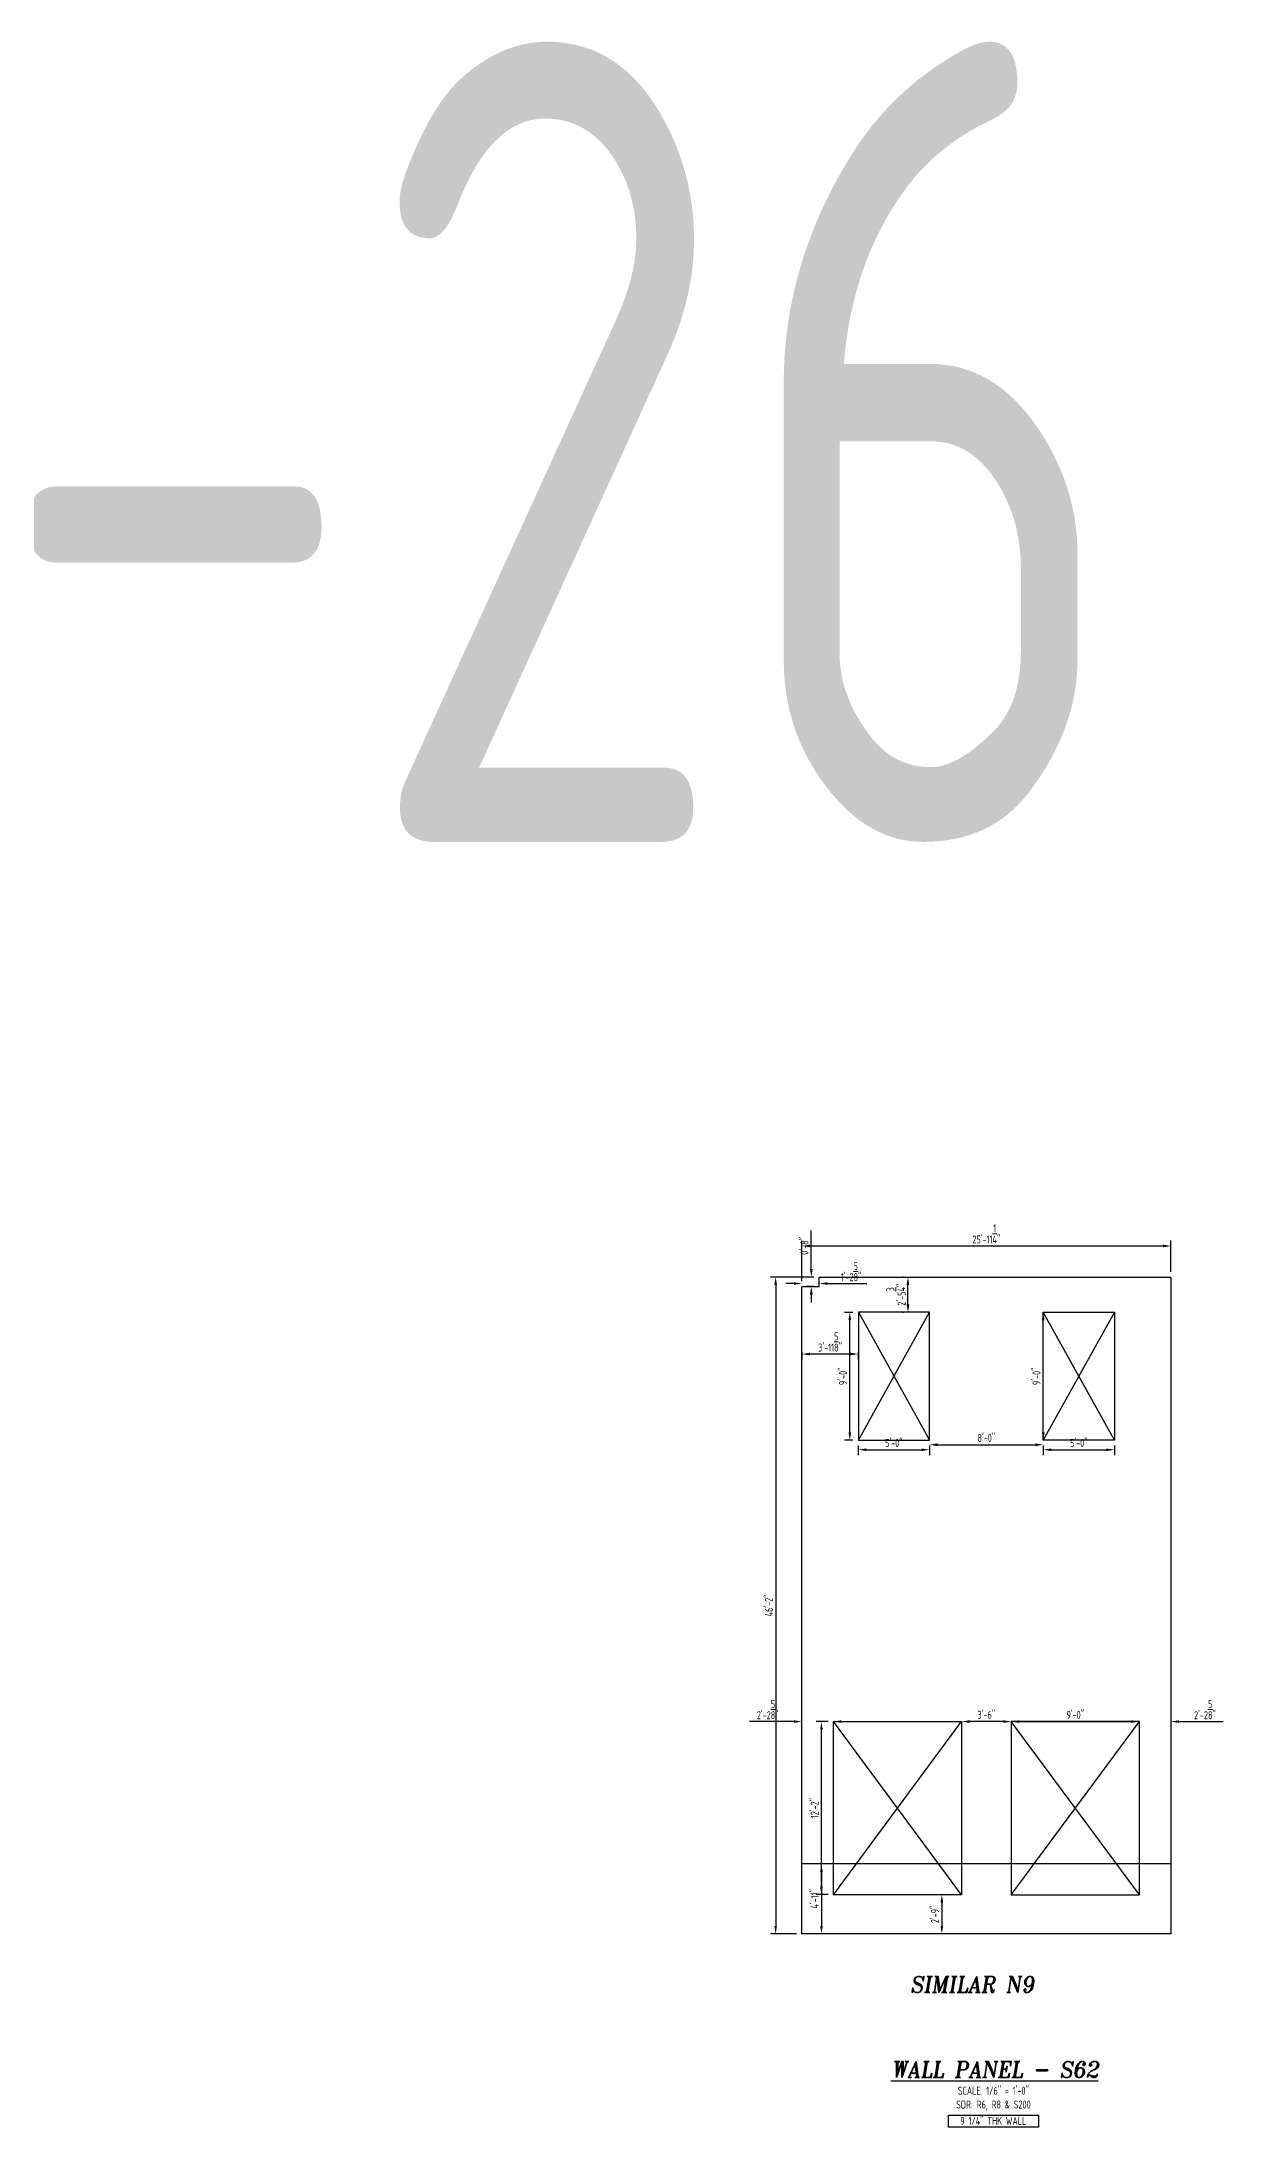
# Model space of a CAD drawing. Header units: inches. Extents: x 10095 to 38568, y -2433 to 4174.
# Drawn here: x 23816 to 24814, y 1156 to 2915 of the extents above; entities that cross this region are included whole.
import ezdxf
from ezdxf.enums import TextEntityAlignment as Align

# ---------------------------------------------------------------- set-up
doc = ezdxf.new("R2010")
doc.units = ezdxf.units.IN
doc.header["$MEASUREMENT"] = 0
doc.layers.get('0').update_dxf_attribs({"linetype": 'CONTINUOUS'})
doc.layers.get('Defpoints').update_dxf_attribs({"linetype": 'CONTINUOUS'})
for name, color, linetype in [('0-25', 7, 'CONTINUOUS'), ('0-35', 3, 'CONTINUOUS'), ('0-35TEXT', 3, 'CONTINUOUS'), ('0-50', 10, 'CONTINUOUS'), ('BAR-LBL', 2, 'CONTINUOUS'), ('Hatch', 253, 'CONTINUOUS')]:
    doc.layers.add(name, color=color, linetype=linetype)
doc.layers.add('COVER', color=6, linetype='CONTINUOUS', lineweight=0, plot=False)
doc.styles.add('AR', font='ARCHQUIK.shx', dxfattribs={"width": 0.8})
doc.styles.add('ROMANT', font='romant')
doc.dimstyles.new('CADS_DIM_48', dxfattribs={"dimscale": 48, "dimtxt": 0.09375, "dimasz": 0.09375, "dimexe": 0.0625, "dimexo": 0.0625, "dimgap": 0.09375, "dimtad": 0, "dimtih": 1, "dimtoh": 1, "dimzin": 1, "dimdsep": 46, "dimlunit": 4, "dimtxsty": 'AR', "dimblk": 'CLOSED', "dimcen": 0.1875, "dimadec": 0, "dimazin": 0, "dimtfac": 1, "dimtofl": 0, "dimtmove": 0, "dimatfit": 1, "dimldrblk": 'DOTBLANK', "dimfxl": 1, "dimtzin": 0, "dimarcsym": 0})

# ---------------------------------------------------------------- blocks, each defined once
blk = doc.blocks.new('*D136')
at = {"layer": 'COVER', "color": 0, "lineweight": -2, "transparency": 16777216}
for p, q in [((24450, 1867.4), (24443.2, 1867.4)), ((24456.7, 1869.4), (24456.7, 1871.9)), ((24471.3, 1869.4), (24471.3, 1871.9)), ((24478.1, 1867.4), (24511.5, 1867.4))]:
    blk.add_line(p, q, dxfattribs=at)
at = {"layer": 'COVER', "color": 0, "transparency": 16777216}
for points in [[(24450, 1868.5), (24450, 1866.3), (24456.7, 1867.4)], [(24478.1, 1868.5), (24478.1, 1866.3), (24471.3, 1867.4)]]:
    blk.add_solid(points, dxfattribs=at)
at = {"layer": 'Defpoints', "color": 0, "transparency": 16777216}
for p in [(24456.7, 1864.9), (24471.3, 1867.4), (24471.3, 1864.9)]:
    blk.add_point(p, dxfattribs=at)
at = {"layer": 'COVER', "color": 0, "transparency": 16777216, "insert": (24498.2, 1877.5), "char_height": 6.75, "attachment_point": 5, "style": 'AR'}
blk.add_mtext('1\'-2{\\H1.000000x;\\S5/8;}"', dxfattribs=at)
blk = doc.blocks.new('_DotBlank')
at = {"layer": '0-35', "color": 0, "lineweight": -2}
blk.add_line((-0.5, 0), (-1, 0), dxfattribs=at)
blk.add_circle((0, 0), 0.5, dxfattribs=at)
blk = doc.blocks.new('*D137')
at = {"layer": 'COVER', "color": 0, "lineweight": -2, "transparency": 16777216}
for p, q in [((24464.6, 1879.6), (24464.6, 1912.1)), ((24466.8, 1872.9), (24460.1, 1872.9)), ((24466.8, 1864.9), (24460.1, 1864.9)), ((24464.6, 1858.1), (24464.6, 1851.4))]:
    blk.add_line(p, q, dxfattribs=at)
at = {"layer": 'COVER', "color": 0, "transparency": 16777216}
for points in [[(24463.5, 1879.6), (24465.8, 1879.6), (24464.6, 1872.9)], [(24463.5, 1858.1), (24465.8, 1858.1), (24464.6, 1864.9)]]:
    blk.add_solid(points, dxfattribs=at)
at = {"layer": 'Defpoints', "color": 0, "transparency": 16777216}
for p in [(24464.6, 1872.9), (24471.3, 1872.9), (24471.3, 1864.9)]:
    blk.add_point(p, dxfattribs=at)
at = {"layer": 'COVER', "color": 0, "transparency": 16777216, "insert": (24458.9, 1899.2), "char_height": 6.75, "attachment_point": 5, "rotation": 90, "style": 'AR'}
blk.add_mtext('0\'-8"', dxfattribs=at)
blk = doc.blocks.new('*D138')
at = {"layer": 'COVER', "color": 0, "lineweight": -2, "transparency": 16777216}
for p, q in [((24456.7, 1869.4), (24456.7, 1903.6)), ((24768, 1877.4), (24768, 1903.6)), ((24463.5, 1899.1), (24761.2, 1899.1))]:
    blk.add_line(p, q, dxfattribs=at)
at = {"layer": 'COVER', "color": 0, "transparency": 16777216}
for points in [[(24463.5, 1900.3), (24463.5, 1898), (24456.7, 1899.1)], [(24761.2, 1900.3), (24761.2, 1898), (24768, 1899.1)]]:
    blk.add_solid(points, dxfattribs=at)
at = {"layer": 'Defpoints', "color": 0, "transparency": 16777216}
for p in [(24768, 1899.1), (24456.7, 1864.9), (24768, 1872.9)]:
    blk.add_point(p, dxfattribs=at)
at = {"layer": 'COVER', "color": 0, "transparency": 16777216, "insert": (24612.3, 1909.3), "char_height": 6.75, "attachment_point": 5, "style": 'AR'}
blk.add_mtext('25\'-11{\\H1.000000x;\\S1/4;}"', dxfattribs=at)
blk = doc.blocks.new('*D139')
at = {"layer": 'COVER', "color": 0, "lineweight": -2, "transparency": 16777216}
for p, q in [((24466.8, 1872.9), (24430.1, 1872.9)), ((24434.6, 1866.1), (24434.6, 1325.6)), ((24452.2, 1318.9), (24430.1, 1318.9))]:
    blk.add_line(p, q, dxfattribs=at)
at = {"layer": 'COVER', "color": 0, "transparency": 16777216}
for points in [[(24433.5, 1866.1), (24435.7, 1866.1), (24434.6, 1872.9)], [(24433.5, 1325.6), (24435.7, 1325.6), (24434.6, 1318.9)]]:
    blk.add_solid(points, dxfattribs=at)
at = {"layer": 'Defpoints', "color": 0, "transparency": 16777216}
for p in [(24471.3, 1872.9), (24434.6, 1318.9), (24456.7, 1318.9)]:
    blk.add_point(p, dxfattribs=at)
at = {"layer": 'COVER', "color": 0, "transparency": 16777216, "insert": (24428.9, 1595.9), "char_height": 6.75, "attachment_point": 5, "rotation": 90, "style": 'AR'}
blk.add_mtext('46\'-2"', dxfattribs=at)
blk = doc.blocks.new('*D140')
at = {"layer": 'COVER', "color": 0, "lineweight": -2, "transparency": 16777216}
for p, q in [((24456.7, 1809.6), (24456.7, 1803.4)), ((24497.6, 1807.9), (24463.5, 1807.9)), ((24504.3, 1809.6), (24504.3, 1803.4))]:
    blk.add_line(p, q, dxfattribs=at)
at = {"layer": 'COVER', "color": 0, "transparency": 16777216}
for points in [[(24463.5, 1809.1), (24463.5, 1806.8), (24456.7, 1807.9)], [(24497.6, 1809.1), (24497.6, 1806.8), (24504.3, 1807.9)]]:
    blk.add_solid(points, dxfattribs=at)
at = {"layer": 'Defpoints', "color": 0, "transparency": 16777216}
for p in [(24456.7, 1814.1), (24504.3, 1814.1), (24456.7, 1807.9)]:
    blk.add_point(p, dxfattribs=at)
at = {"layer": 'COVER', "color": 0, "transparency": 16777216, "insert": (24480.5, 1818.1), "char_height": 6.75, "attachment_point": 5, "style": 'AR'}
blk.add_mtext('3\'-11{\\H1.000000x;\\S5/8;}"', dxfattribs=at)
blk = doc.blocks.new('*D141')
at = {"layer": 'COVER', "color": 0, "lineweight": -2, "transparency": 16777216}
blk.add_line((24626.6, 1497.9), (24598.1, 1497.9), dxfattribs=at)
at = {"layer": 'COVER', "color": 0, "transparency": 16777216}
for points in [[(24598.1, 1499), (24598.1, 1496.8), (24591.3, 1497.9)], [(24626.6, 1499), (24626.6, 1496.8), (24633.3, 1497.9)]]:
    blk.add_solid(points, dxfattribs=at)
at = {"layer": 'Defpoints', "color": 0, "transparency": 16777216}
for p in [(24591.3, 1497.9), (24591.3, 1497.9), (24633.3, 1497.9)]:
    blk.add_point(p, dxfattribs=at)
at = {"layer": 'COVER', "color": 0, "transparency": 16777216, "insert": (24612.3, 1503.6), "char_height": 6.75, "attachment_point": 5, "style": 'AR'}
blk.add_mtext('3\'-6"', dxfattribs=at)
blk = doc.blocks.new('*D142')
at = {"layer": 'COVER', "color": 0, "lineweight": -2, "transparency": 16777216}
blk.add_line((24640.1, 1497.9), (24734.6, 1497.9), dxfattribs=at)
at = {"layer": 'COVER', "color": 0, "transparency": 16777216}
for points in [[(24640.1, 1499), (24640.1, 1496.8), (24633.3, 1497.9)], [(24734.6, 1499), (24734.6, 1496.8), (24741.3, 1497.9)]]:
    blk.add_solid(points, dxfattribs=at)
at = {"layer": 'Defpoints', "color": 0, "transparency": 16777216}
for p in [(24633.3, 1497.9), (24741.3, 1497.9), (24741.3, 1497.9)]:
    blk.add_point(p, dxfattribs=at)
at = {"layer": 'COVER', "color": 0, "transparency": 16777216, "insert": (24687.3, 1503.6), "char_height": 6.75, "attachment_point": 5, "style": 'AR'}
blk.add_mtext('9\'-0"', dxfattribs=at)
blk = doc.blocks.new('*D143')
at = {"layer": 'COVER', "color": 0, "lineweight": -2, "transparency": 16777216}
for p, q in [((24734.6, 1497.9), (24727.8, 1497.9)), ((24774.7, 1497.9), (24812, 1497.9))]:
    blk.add_line(p, q, dxfattribs=at)
at = {"layer": 'COVER', "color": 0, "transparency": 16777216}
for points in [[(24734.6, 1499), (24734.6, 1496.8), (24741.3, 1497.9)], [(24774.7, 1499), (24774.7, 1496.8), (24768, 1497.9)]]:
    blk.add_solid(points, dxfattribs=at)
at = {"layer": 'Defpoints', "color": 0, "transparency": 16777216}
for p in [(24741.3, 1497.9), (24768, 1497.9), (24768, 1497.9)]:
    blk.add_point(p, dxfattribs=at)
at = {"layer": 'COVER', "color": 0, "transparency": 16777216, "insert": (24796.7, 1508), "char_height": 6.75, "attachment_point": 5, "style": 'AR'}
blk.add_mtext('2\'-2{\\H1.000000x;\\S5/8;}"', dxfattribs=at)
blk = doc.blocks.new('*D144')
at = {"layer": 'COVER', "color": 0, "lineweight": -2, "transparency": 16777216}
for p, q in [((24450, 1497.9), (24412.6, 1497.9)), ((24490.1, 1497.9), (24496.8, 1497.9))]:
    blk.add_line(p, q, dxfattribs=at)
at = {"layer": 'COVER', "color": 0, "transparency": 16777216}
for points in [[(24450, 1499), (24450, 1496.8), (24456.7, 1497.9)], [(24490.1, 1499), (24490.1, 1496.8), (24483.3, 1497.9)]]:
    blk.add_solid(points, dxfattribs=at)
at = {"layer": 'Defpoints', "color": 0, "transparency": 16777216}
for p in [(24456.7, 1497.9), (24456.7, 1497.9), (24483.3, 1497.9)]:
    blk.add_point(p, dxfattribs=at)
at = {"layer": 'COVER', "color": 0, "transparency": 16777216, "insert": (24427.9, 1508), "char_height": 6.75, "attachment_point": 5, "style": 'AR'}
blk.add_mtext('2\'-2{\\H1.000000x;\\S5/8;}"', dxfattribs=at)
blk = doc.blocks.new('*D145')
at = {"layer": 'COVER', "color": 0, "lineweight": -2, "transparency": 16777216}
for p, q in [((24478.8, 1497.9), (24468.7, 1497.9)), ((24473.2, 1358.6), (24473.2, 1491.1)), ((24478.8, 1351.9), (24468.7, 1351.9))]:
    blk.add_line(p, q, dxfattribs=at)
at = {"layer": 'COVER', "color": 0, "transparency": 16777216}
for points in [[(24472.1, 1491.1), (24474.3, 1491.1), (24473.2, 1497.9)], [(24472.1, 1358.6), (24474.3, 1358.6), (24473.2, 1351.9)]]:
    blk.add_solid(points, dxfattribs=at)
at = {"layer": 'Defpoints', "color": 0, "transparency": 16777216}
for p in [(24473.2, 1497.9), (24483.3, 1497.9), (24483.3, 1351.9)]:
    blk.add_point(p, dxfattribs=at)
at = {"layer": 'COVER', "color": 0, "transparency": 16777216, "insert": (24467.5, 1424.9), "char_height": 6.75, "attachment_point": 5, "rotation": 90, "style": 'AR'}
blk.add_mtext('12\'-2"', dxfattribs=at)
blk = doc.blocks.new('*D146')
at = {"layer": 'COVER', "color": 0, "lineweight": -2, "transparency": 16777216}
for p, q in [((24469.3, 1377.9), (24468.7, 1377.9)), ((24473.2, 1371.1), (24473.2, 1325.6)), ((24469.3, 1318.9), (24468.7, 1318.9))]:
    blk.add_line(p, q, dxfattribs=at)
at = {"layer": 'COVER', "color": 0, "transparency": 16777216}
for points in [[(24472.1, 1371.1), (24474.3, 1371.1), (24473.2, 1377.9)], [(24472.1, 1325.6), (24474.3, 1325.6), (24473.2, 1318.9)]]:
    blk.add_solid(points, dxfattribs=at)
at = {"layer": 'Defpoints', "color": 0, "transparency": 16777216}
for p in [(24473.8, 1377.9), (24473.2, 1318.9), (24473.8, 1318.9)]:
    blk.add_point(p, dxfattribs=at)
at = {"layer": 'COVER', "color": 0, "transparency": 16777216, "insert": (24467.5, 1348.4), "char_height": 6.75, "attachment_point": 5, "rotation": 90, "style": 'AR'}
blk.add_mtext('4\'-11"', dxfattribs=at)
blk = doc.blocks.new('*D147')
at = {"layer": 'COVER', "color": 0, "lineweight": -2, "transparency": 16777216}
for p, q in [((24499.8, 1843.1), (24492.6, 1843.1)), ((24497.1, 1741.9), (24497.1, 1836.4)), ((24499.8, 1735.2), (24492.6, 1735.2))]:
    blk.add_line(p, q, dxfattribs=at)
at = {"layer": 'COVER', "color": 0, "transparency": 16777216}
for points in [[(24496, 1836.4), (24498.2, 1836.4), (24497.1, 1843.1)], [(24496, 1741.9), (24498.2, 1741.9), (24497.1, 1735.2)]]:
    blk.add_solid(points, dxfattribs=at)
at = {"layer": 'Defpoints', "color": 0, "transparency": 16777216}
for p in [(24497.1, 1843.1), (24504.3, 1843.1), (24504.3, 1735.2)]:
    blk.add_point(p, dxfattribs=at)
at = {"layer": 'COVER', "color": 0, "transparency": 16777216, "insert": (24491.4, 1789.2), "char_height": 6.75, "attachment_point": 5, "rotation": 90, "style": 'AR'}
blk.add_mtext('9\'-0"', dxfattribs=at)
blk = doc.blocks.new('*D148')
at = {"layer": 'COVER', "color": 0, "lineweight": -2, "transparency": 16777216}
for p, q in [((24504.3, 1730.7), (24504.3, 1722.7)), ((24511.1, 1727.2), (24557.6, 1727.2)), ((24564.3, 1730.7), (24564.3, 1722.7))]:
    blk.add_line(p, q, dxfattribs=at)
at = {"layer": 'COVER', "color": 0, "transparency": 16777216}
for points in [[(24511.1, 1728.3), (24511.1, 1726.1), (24504.3, 1727.2)], [(24557.6, 1728.3), (24557.6, 1726.1), (24564.3, 1727.2)]]:
    blk.add_solid(points, dxfattribs=at)
at = {"layer": 'Defpoints', "color": 0, "transparency": 16777216}
for p in [(24504.3, 1735.2), (24564.3, 1735.2), (24564.3, 1727.2)]:
    blk.add_point(p, dxfattribs=at)
at = {"layer": 'COVER', "color": 0, "transparency": 16777216, "insert": (24534.3, 1732.9), "char_height": 6.75, "attachment_point": 5, "style": 'AR'}
blk.add_mtext('5\'-0"', dxfattribs=at)
blk = doc.blocks.new('*D149')
at = {"layer": 'COVER', "color": 0, "lineweight": -2, "transparency": 16777216}
for p, q in [((24564.3, 1730.7), (24564.3, 1726.9)), ((24571.1, 1731.4), (24653.6, 1731.4)), ((24660.3, 1730.7), (24660.3, 1726.9))]:
    blk.add_line(p, q, dxfattribs=at)
at = {"layer": 'COVER', "color": 0, "transparency": 16777216}
for points in [[(24571.1, 1732.6), (24571.1, 1730.3), (24564.3, 1731.4)], [(24653.6, 1732.6), (24653.6, 1730.3), (24660.3, 1731.4)]]:
    blk.add_solid(points, dxfattribs=at)
at = {"layer": 'Defpoints', "color": 0, "transparency": 16777216}
for p in [(24564.3, 1735.2), (24660.3, 1735.2), (24660.3, 1731.4)]:
    blk.add_point(p, dxfattribs=at)
at = {"layer": 'COVER', "color": 0, "transparency": 16777216, "insert": (24612.3, 1737.2), "char_height": 6.75, "attachment_point": 5, "style": 'AR'}
blk.add_mtext('8\'-0"', dxfattribs=at)
blk = doc.blocks.new('*D150')
at = {"layer": 'COVER', "color": 0, "lineweight": -2, "transparency": 16777216}
blk.add_line((24660.3, 1741.9), (24660.3, 1836.4), dxfattribs=at)
at = {"layer": 'COVER', "color": 0, "transparency": 16777216}
for points in [[(24659.2, 1836.4), (24661.4, 1836.4), (24660.3, 1843.1)], [(24659.2, 1741.9), (24661.4, 1741.9), (24660.3, 1735.2)]]:
    blk.add_solid(points, dxfattribs=at)
at = {"layer": 'Defpoints', "color": 0, "transparency": 16777216}
for p in [(24660.3, 1843.1), (24660.3, 1843.1), (24660.3, 1735.2)]:
    blk.add_point(p, dxfattribs=at)
at = {"layer": 'COVER', "color": 0, "transparency": 16777216, "insert": (24654.6, 1789.2), "char_height": 6.75, "attachment_point": 5, "rotation": 90, "style": 'AR'}
blk.add_mtext('9\'-0"', dxfattribs=at)
blk = doc.blocks.new('*D151')
at = {"layer": 'COVER', "color": 0, "lineweight": -2, "transparency": 16777216}
for p, q in [((24660.3, 1730.7), (24660.3, 1722.7)), ((24667.1, 1727.2), (24713.6, 1727.2)), ((24720.3, 1730.7), (24720.3, 1722.7))]:
    blk.add_line(p, q, dxfattribs=at)
at = {"layer": 'COVER', "color": 0, "transparency": 16777216}
for points in [[(24667.1, 1728.3), (24667.1, 1726.1), (24660.3, 1727.2)], [(24713.6, 1728.3), (24713.6, 1726.1), (24720.3, 1727.2)]]:
    blk.add_solid(points, dxfattribs=at)
at = {"layer": 'Defpoints', "color": 0, "transparency": 16777216}
for p in [(24660.3, 1735.2), (24720.3, 1735.2), (24720.3, 1727.2)]:
    blk.add_point(p, dxfattribs=at)
at = {"layer": 'COVER', "color": 0, "transparency": 16777216, "insert": (24690.3, 1732.9), "char_height": 6.75, "attachment_point": 5, "style": 'AR'}
blk.add_mtext('5\'-0"', dxfattribs=at)
blk = doc.blocks.new('*D152')
at = {"layer": 'COVER', "color": 0, "lineweight": -2, "transparency": 16777216}
for p, q in [((24571.7, 1351.8), (24570.2, 1351.8)), ((24574.7, 1345.1), (24574.7, 1325.6)), ((24571.7, 1318.8), (24570.2, 1318.8))]:
    blk.add_line(p, q, dxfattribs=at)
at = {"layer": 'COVER', "color": 0, "transparency": 16777216}
for points in [[(24573.6, 1345.1), (24575.9, 1345.1), (24574.7, 1351.8)], [(24573.6, 1325.6), (24575.9, 1325.6), (24574.7, 1318.8)]]:
    blk.add_solid(points, dxfattribs=at)
at = {"layer": 'Defpoints', "color": 0, "transparency": 16777216}
for p in [(24576.2, 1351.8), (24574.7, 1318.8), (24576.2, 1318.8)]:
    blk.add_point(p, dxfattribs=at)
at = {"layer": 'COVER', "color": 0, "transparency": 16777216, "insert": (24569, 1335.3), "char_height": 6.75, "attachment_point": 5, "rotation": 90, "style": 'AR'}
blk.add_mtext('2\'-9"', dxfattribs=at)
blk = doc.blocks.new('*D153')
at = {"layer": 'COVER', "color": 0, "lineweight": -2, "transparency": 16777216}
for p, q in [((24542.5, 1872.9), (24541.7, 1872.9)), ((24546.2, 1849.9), (24546.2, 1866.1)), ((24542.5, 1843.1), (24541.7, 1843.1))]:
    blk.add_line(p, q, dxfattribs=at)
at = {"layer": 'COVER', "color": 0, "transparency": 16777216}
for points in [[(24545, 1866.1), (24547.3, 1866.1), (24546.2, 1872.9)], [(24545, 1849.9), (24547.3, 1849.9), (24546.2, 1843.1)]]:
    blk.add_solid(points, dxfattribs=at)
at = {"layer": 'Defpoints', "color": 0, "transparency": 16777216}
for p in [(24546.2, 1872.9), (24547, 1872.9), (24547, 1843.1)]:
    blk.add_point(p, dxfattribs=at)
at = {"layer": 'COVER', "color": 0, "transparency": 16777216, "insert": (24536, 1858), "char_height": 6.75, "attachment_point": 5, "rotation": 90, "style": 'AR'}
blk.add_mtext('2\'-5{\\H1.000000x;\\S3/4;}"', dxfattribs=at)

msp = doc.modelspace()

# ---------------------------------------------------------------- linework, layer by layer
at = {"layer": '0-25'}
for p, q in [((24504.33102, 1843.13096), (24564.33798, 1735.17113)), ((24504.33102, 1735.17113), (24564.33798, 1843.13096)), ((24720.33102, 1843.13096), (24660.32405, 1735.17113)), ((24720.33102, 1735.17113), (24660.32405, 1843.13096)), ((24483.33102, 1351.88096), (24591.33102, 1497.88142)), ((24591.33102, 1351.88096), (24483.33102, 1497.88142)), ((24741.33102, 1351.88096), (24633.33102, 1497.88142)), ((24633.33102, 1351.88096), (24741.33102, 1497.88142))]:
    msp.add_line(p, q, dxfattribs=at)
at = {"layer": '0-35'}
for points in [[(24471.33102, 1872.88096), (24767.95602, 1872.88096), (24767.95602, 1318.88096), (24456.70602, 1318.88096), (24456.70602, 1864.88096), (24471.33102, 1864.88096)], [(24504.33102, 1735.17113), (24564.33798, 1735.17113), (24564.33798, 1843.13096), (24504.33102, 1843.13096)], [(24720.33102, 1735.17113), (24660.32405, 1735.17113), (24660.32405, 1843.13096), (24720.33102, 1843.13096)], [(24483.33102, 1497.88142), (24591.33102, 1497.88142), (24591.33102, 1351.88096), (24483.33102, 1351.88096)], [(24741.33102, 1497.88142), (24633.33102, 1497.88142), (24633.33102, 1351.88096), (24741.33102, 1351.88096)]]:
    msp.add_lwpolyline(points, close=True, dxfattribs=at)
at = {"layer": '0-50'}
msp.add_lwpolyline([(24580.31042, 1166.02214), (24656.19726, 1166.02214), (24656.19726, 1155.66578), (24580.31042, 1155.66578)], close=True, dxfattribs=at)
at = {"layer": 'Hatch'}
msp.add_line((24767.95602, 1377.88096), (24456.70602, 1377.88096), dxfattribs=at)

# ---------------------------------------------------------------- texts
at = {"color": 7, "linetype": 'Continuous', "style": 'ROMANT', "oblique": 9, "width": 0.95}
msp.add_text('%%UWALL PANEL - S62', height=13.5, dxfattribs=at).set_placement((24619.62572, 1197.59405), align=Align.CENTER)
at = {"layer": '0-35TEXT', "style": 'AR', "width": 0.8}
for s, p in [('SCALE. 1/6" = 1\'-0"', (24618.25384, 1183.14716)), ('SDR: R6, R8 & S200', (24618.25384, 1171.47896)), ('9 1/4" THK WALL', (24618.17692, 1157.69094))]:
    msp.add_text(s, height=6.7498312, dxfattribs=at).set_placement(p, align=Align.CENTER)
at = {"layer": 'BAR-LBL', "style": 'AR', "width": 0.8}
msp.add_text('R-26', height=674.983125, dxfattribs=at).set_placement((23391.22571, 2239.9764))
at = {"layer": 'COVER', "style": 'ROMANT', "oblique": 9, "width": 0.95}
msp.add_text('SIMILAR N9', height=13.5, dxfattribs=at).set_placement((24600.347, 1269.38394), align=Align.CENTER)

# ---------------------------------------------------------------- dimensions: what is measured, and where the dimension line sits
at = {"layer": 'COVER'}
for base, p1, p2, picture, middle in [((24464.62559, 1872.88096), (24471.33102, 1864.88096), (24471.33102, 1872.88096), '*D137', (24458.88422, 1899.24475)), ((24434.59684, 1318.88096), (24471.33102, 1872.88096), (24456.70602, 1318.88096), '*D139', (24428.85546, 1595.88096)), ((24546.16975, 1872.88096), (24547.03187, 1843.13096), (24547.03187, 1872.88096), '*D153', (24536.04475, 1858.00596)), ((24497.11747, 1843.13096), (24504.33102, 1735.17113), (24504.33102, 1843.13096), '*D147', (24491.37609, 1789.15105)), ((24660.32405, 1843.13096), (24660.32405, 1735.17113), (24660.32405, 1843.13096), '*D150', (24654.58267, 1789.15105)), ((24473.21297, 1497.88142), (24483.33102, 1351.88096), (24483.33102, 1497.88142), '*D145', (24467.4716, 1424.88119)), ((24473.21297, 1318.88096), (24473.772, 1377.88096), (24473.772, 1318.88096), '*D146', (24467.4716, 1348.38096)), ((24574.73497, 1318.8466), (24576.19642, 1351.8466), (24576.19642, 1318.8466), '*D152', (24568.99359, 1335.3466))]:
    dim = msp.add_linear_dim(base=base, p1=p1, p2=p2, angle=90, dimstyle='CADS_DIM_48', override={"dimscale": 72, "dimgap": 0.03125, "dimtad": 1, "dimtih": 0, "dimtoh": 0, "dimdec": 3, "dimtdec": 3}, dxfattribs=at)
    dim.commit()
    dim.dimension.update_dxf_attribs({"geometry": picture, "text_midpoint": middle})
for base, p1, p2, picture, middle in [((24767.95602, 1899.12577), (24456.70602, 1864.88096), (24767.95602, 1872.88096), '*D138', (24612.33102, 1909.25077)), ((24471.33102, 1867.40344), (24456.70602, 1864.88096), (24471.33102, 1864.88096), '*D136', (24498.16033, 1877.52844)), ((24456.70602, 1807.93346), (24504.33102, 1814.09132), (24456.70602, 1814.09132), '*D140', (24480.51852, 1818.05846)), ((24660.32405, 1731.4372), (24564.33798, 1735.17113), (24660.32405, 1735.17113), '*D149', (24612.33102, 1737.17858)), ((24564.33798, 1727.20406), (24504.33102, 1735.17113), (24564.33798, 1735.17113), '*D148', (24534.3345, 1732.94544)), ((24720.33102, 1727.20406), (24660.32405, 1735.17113), (24720.33102, 1735.17113), '*D151', (24690.32753, 1732.94544)), ((24456.70602, 1497.88142), (24483.33102, 1497.88142), (24456.70602, 1497.88142), '*D144', (24427.92153, 1508.00642)), ((24767.95602, 1497.88142), (24741.33102, 1497.88142), (24767.95602, 1497.88142), '*D143', (24796.7405, 1508.00642)), ((24591.33102, 1497.88142), (24633.33102, 1497.88142), (24591.33102, 1497.88142), '*D141', (24612.33102, 1503.62279)), ((24741.33102, 1497.88142), (24633.33102, 1497.88142), (24741.33102, 1497.88142), '*D142', (24687.33102, 1503.62279))]:
    dim = msp.add_linear_dim(base=base, p1=p1, p2=p2, dimstyle='CADS_DIM_48', override={"dimscale": 72, "dimgap": 0.03125, "dimtad": 1, "dimtih": 0, "dimtoh": 0, "dimdec": 3, "dimtdec": 3}, dxfattribs=at)
    dim.commit()
    dim.dimension.update_dxf_attribs({"geometry": picture, "text_midpoint": middle})

doc.saveas('drawing.dxf')
